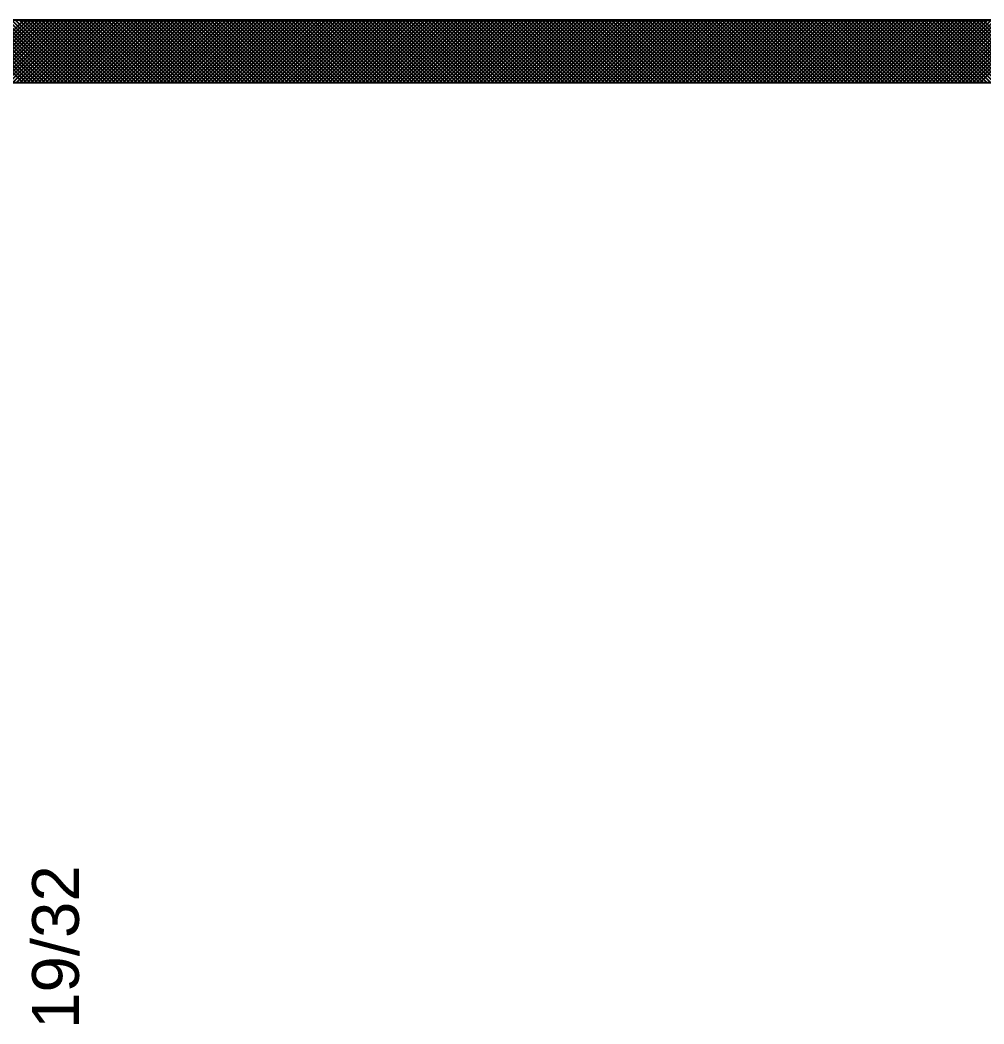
# Model space of a CAD drawing. Extents: x 0 to 119, y 0 to 84.
# Drawn here: x 41.487 to 45.193, y 65.856 to 69.715 of the extents above; entities that cross this region are included whole.
import ezdxf

# ---------------------------------------------------------------- set-up
doc = ezdxf.new("R2010")
doc.units = 0
doc.header["$MEASUREMENT"] = 0
doc.linetypes.add('ESTILO_TQS_0002', pattern=[0.4, 0.1, -0.3])
for name, color, linetype in [('29', 9, 'CONTINUOUS'), ('3', 7, 'CONTINUOUS'), ('37', 7, 'CONTINUOUS'), ('6', 178, 'CONTINUOUS')]:
    doc.layers.add(name, color=color, linetype=linetype)
doc.styles.add('TQS_ARIAL', font='arial.ttf')

msp = doc.modelspace()

# ---------------------------------------------------------------- linework, layer by layer
at = {"layer": '29', "color": 9, "linetype": 'Continuous'}
for p, q in [((40.66559, 68.879151), (41.501405, 69.714966)), ((41.258372, 69.714966), (41.498372, 69.474966)), ((41.272514, 69.714966), (41.512514, 69.474966)), ((41.275547, 69.474966), (41.515547, 69.714966)), ((41.286657, 69.714966), (41.526657, 69.474966)), ((41.28969, 69.474966), (41.52969, 69.714966)), ((41.300799, 69.714966), (41.540799, 69.474966)), ((41.303832, 69.474966), (41.543832, 69.714966)), ((41.314941, 69.714966), (41.554941, 69.474966)), ((41.317974, 69.474966), (41.557974, 69.714966)), ((41.329083, 69.714966), (41.569083, 69.474966)), ((41.332116, 69.474966), (41.572116, 69.714966)), ((41.343225, 69.714966), (41.583225, 69.474966)), ((41.346258, 69.474966), (41.586258, 69.714966)), ((41.357367, 69.714966), (41.597367, 69.474966)), ((41.3604, 69.474966), (41.6004, 69.714966)), ((41.371509, 69.714966), (41.611509, 69.474966)), ((41.374542, 69.474966), (41.614542, 69.714966)), ((41.385652, 69.714966), (41.625652, 69.474966)), ((41.388685, 69.474966), (41.628685, 69.714966)), ((41.399794, 69.714966), (41.639794, 69.474966)), ((41.402827, 69.474966), (41.642827, 69.714966)), ((41.413936, 69.714966), (41.653936, 69.474966)), ((41.416969, 69.474966), (41.656969, 69.714966)), ((41.428078, 69.714966), (41.668078, 69.474966)), ((41.431111, 69.474966), (41.671111, 69.714966)), ((41.44222, 69.714966), (41.68222, 69.474966)), ((41.445253, 69.474966), (41.685253, 69.714966)), ((41.456362, 69.714966), (41.696362, 69.474966)), ((41.459395, 69.474966), (41.699395, 69.714966)), ((41.470504, 69.714966), (41.710504, 69.474966)), ((41.473537, 69.474966), (41.713537, 69.714966)), ((41.484646, 69.714966), (41.724646, 69.474966)), ((41.48768, 69.474966), (41.72768, 69.714966)), ((41.498789, 69.714966), (41.738789, 69.474966)), ((41.501822, 69.474966), (41.741822, 69.714966)), ((41.512931, 69.714966), (41.752931, 69.474966)), ((41.515964, 69.474966), (41.755964, 69.714966)), ((41.527073, 69.714966), (41.767073, 69.474966)), ((41.530106, 69.474966), (41.770106, 69.714966)), ((41.541215, 69.714966), (41.781215, 69.474966)), ((41.544248, 69.474966), (41.784248, 69.714966)), ((41.555357, 69.714966), (41.795357, 69.474966)), ((41.55839, 69.474966), (41.79839, 69.714966)), ((41.569499, 69.714966), (41.809499, 69.474966)), ((41.572532, 69.474966), (41.812532, 69.714966)), ((41.583641, 69.714966), (41.823641, 69.474966)), ((41.586674, 69.474966), (41.826674, 69.714966)), ((41.597784, 69.714966), (41.837784, 69.474966)), ((41.600817, 69.474966), (41.840817, 69.714966)), ((41.611926, 69.714966), (41.851926, 69.474966)), ((41.614959, 69.474966), (41.854959, 69.714966)), ((41.626068, 69.714966), (41.866068, 69.474966)), ((41.629101, 69.474966), (41.869101, 69.714966)), ((41.64021, 69.714966), (41.88021, 69.474966)), ((41.643243, 69.474966), (41.883243, 69.714966)), ((41.654352, 69.714966), (41.894352, 69.474966)), ((41.657385, 69.474966), (41.897385, 69.714966)), ((41.668494, 69.714966), (41.908494, 69.474966)), ((41.671527, 69.474966), (41.911527, 69.714966)), ((41.682636, 69.714966), (41.922636, 69.474966)), ((41.685669, 69.474966), (41.925669, 69.714966)), ((41.696779, 69.714966), (41.936779, 69.474966)), ((41.699812, 69.474966), (41.939812, 69.714966)), ((41.710921, 69.714966), (41.950921, 69.474966)), ((41.713954, 69.474966), (41.953954, 69.714966)), ((41.725063, 69.714966), (41.965063, 69.474966)), ((41.728096, 69.474966), (41.968096, 69.714966)), ((41.739205, 69.714966), (41.979205, 69.474966)), ((41.742238, 69.474966), (41.982238, 69.714966)), ((41.753347, 69.714966), (41.993347, 69.474966)), ((41.75638, 69.474966), (41.99638, 69.714966)), ((41.767489, 69.714966), (42.007489, 69.474966)), ((41.770522, 69.474966), (42.010522, 69.714966)), ((41.781631, 69.714966), (42.021631, 69.474966)), ((41.784664, 69.474966), (42.024664, 69.714966)), ((41.795773, 69.714966), (42.035773, 69.474966)), ((41.798806, 69.474966), (42.038806, 69.714966)), ((41.809916, 69.714966), (42.049916, 69.474966)), ((41.812949, 69.474966), (42.052949, 69.714966)), ((41.824058, 69.714966), (42.064058, 69.474966)), ((41.827091, 69.474966), (42.067091, 69.714966)), ((41.8382, 69.714966), (42.0782, 69.474966)), ((41.841233, 69.474966), (42.081233, 69.714966)), ((41.852342, 69.714966), (42.092342, 69.474966)), ((41.855375, 69.474966), (42.095375, 69.714966)), ((41.866484, 69.714966), (42.106484, 69.474966)), ((41.869517, 69.474966), (42.109517, 69.714966)), ((41.880626, 69.714966), (42.120626, 69.474966)), ((41.883659, 69.474966), (42.123659, 69.714966)), ((41.894768, 69.714966), (42.134768, 69.474966)), ((41.897801, 69.474966), (42.137801, 69.714966)), ((41.908911, 69.714966), (42.148911, 69.474966)), ((41.911944, 69.474966), (42.151944, 69.714966)), ((41.923053, 69.714966), (42.163053, 69.474966)), ((41.926086, 69.474966), (42.166086, 69.714966)), ((41.937195, 69.714966), (42.177195, 69.474966)), ((41.940228, 69.474966), (42.180228, 69.714966)), ((41.951337, 69.714966), (42.191337, 69.474966)), ((41.95437, 69.474966), (42.19437, 69.714966)), ((41.965479, 69.714966), (42.205479, 69.474966)), ((41.968512, 69.474966), (42.208512, 69.714966)), ((41.979621, 69.714966), (42.219621, 69.474966)), ((41.982654, 69.474966), (42.222654, 69.714966)), ((41.993763, 69.714966), (42.233763, 69.474966)), ((41.996796, 69.474966), (42.236796, 69.714966)), ((42.007906, 69.714966), (42.247906, 69.474966)), ((42.010939, 69.474966), (42.250939, 69.714966)), ((42.022048, 69.714966), (42.262048, 69.474966)), ((42.025081, 69.474966), (42.265081, 69.714966)), ((42.03619, 69.714966), (42.27619, 69.474966)), ((42.039223, 69.474966), (42.279223, 69.714966)), ((42.050332, 69.714966), (42.290332, 69.474966)), ((42.053365, 69.474966), (42.293365, 69.714966)), ((42.064474, 69.714966), (42.304474, 69.474966)), ((42.067507, 69.474966), (42.307507, 69.714966)), ((42.078616, 69.714966), (42.318616, 69.474966)), ((42.081649, 69.474966), (42.321649, 69.714966)), ((42.092758, 69.714966), (42.332758, 69.474966)), ((42.095791, 69.474966), (42.335791, 69.714966)), ((42.1069, 69.714966), (42.3469, 69.474966)), ((42.109933, 69.474966), (42.349933, 69.714966)), ((42.121043, 69.714966), (42.361043, 69.474966)), ((42.124076, 69.474966), (42.364076, 69.714966)), ((42.135185, 69.714966), (42.375185, 69.474966)), ((42.138218, 69.474966), (42.378218, 69.714966)), ((42.149327, 69.714966), (42.389327, 69.474966)), ((42.15236, 69.474966), (42.39236, 69.714966)), ((42.163469, 69.714966), (42.403469, 69.474966)), ((42.166502, 69.474966), (42.406502, 69.714966)), ((42.177611, 69.714966), (42.417611, 69.474966)), ((42.180644, 69.474966), (42.420644, 69.714966)), ((42.191753, 69.714966), (42.431753, 69.474966)), ((42.194786, 69.474966), (42.434786, 69.714966)), ((42.205895, 69.714966), (42.445895, 69.474966)), ((42.208928, 69.474966), (42.448928, 69.714966)), ((42.220038, 69.714966), (42.460038, 69.474966)), ((42.223071, 69.474966), (42.463071, 69.714966)), ((42.23418, 69.714966), (42.47418, 69.474966)), ((42.237213, 69.474966), (42.477213, 69.714966)), ((42.248322, 69.714966), (42.488322, 69.474966)), ((42.251355, 69.474966), (42.491355, 69.714966)), ((42.262464, 69.714966), (42.502464, 69.474966)), ((42.265497, 69.474966), (42.505497, 69.714966)), ((42.276606, 69.714966), (42.516606, 69.474966)), ((42.279639, 69.474966), (42.519639, 69.714966)), ((42.290748, 69.714966), (42.530748, 69.474966)), ((42.293781, 69.474966), (42.533781, 69.714966)), ((42.30489, 69.714966), (42.54489, 69.474966)), ((42.307923, 69.474966), (42.547923, 69.714966)), ((42.319032, 69.714966), (42.559032, 69.474966)), ((42.322066, 69.474966), (42.562066, 69.714966)), ((42.333175, 69.714966), (42.573175, 69.474966)), ((42.336208, 69.474966), (42.576208, 69.714966)), ((42.347317, 69.714966), (42.587317, 69.474966)), ((42.35035, 69.474966), (42.59035, 69.714966)), ((42.361459, 69.714966), (42.601459, 69.474966)), ((42.364492, 69.474966), (42.604492, 69.714966)), ((42.375601, 69.714966), (42.615601, 69.474966)), ((42.378634, 69.474966), (42.618634, 69.714966)), ((42.389743, 69.714966), (42.629743, 69.474966)), ((42.392776, 69.474966), (42.632776, 69.714966)), ((42.403885, 69.714966), (42.643885, 69.474966)), ((42.406918, 69.474966), (42.646918, 69.714966)), ((42.418027, 69.714966), (42.658027, 69.474966)), ((42.42106, 69.474966), (42.66106, 69.714966)), ((42.43217, 69.714966), (42.67217, 69.474966)), ((42.435203, 69.474966), (42.675203, 69.714966)), ((42.446312, 69.714966), (42.686312, 69.474966)), ((42.449345, 69.474966), (42.689345, 69.714966)), ((42.460454, 69.714966), (42.700454, 69.474966)), ((42.463487, 69.474966), (42.703487, 69.714966)), ((42.474596, 69.714966), (42.714596, 69.474966)), ((42.477629, 69.474966), (42.717629, 69.714966)), ((42.488738, 69.714966), (42.728738, 69.474966)), ((42.491771, 69.474966), (42.731771, 69.714966)), ((42.50288, 69.714966), (42.74288, 69.474966)), ((42.505913, 69.474966), (42.745913, 69.714966)), ((42.517022, 69.714966), (42.757022, 69.474966)), ((42.520055, 69.474966), (42.760055, 69.714966)), ((42.531165, 69.714966), (42.771165, 69.474966)), ((42.534198, 69.474966), (42.774198, 69.714966)), ((42.545307, 69.714966), (42.785307, 69.474966)), ((42.54834, 69.474966), (42.78834, 69.714966)), ((42.559449, 69.714966), (42.799449, 69.474966)), ((42.562482, 69.474966), (42.802482, 69.714966)), ((42.573591, 69.714966), (42.813591, 69.474966)), ((42.576624, 69.474966), (42.816624, 69.714966)), ((42.587733, 69.714966), (42.827733, 69.474966)), ((42.590766, 69.474966), (42.830766, 69.714966)), ((42.601875, 69.714966), (42.841875, 69.474966)), ((42.604908, 69.474966), (42.844908, 69.714966)), ((42.616017, 69.714966), (42.856017, 69.474966)), ((42.61905, 69.474966), (42.85905, 69.714966)), ((42.630159, 69.714966), (42.870159, 69.474966)), ((42.633192, 69.474966), (42.873192, 69.714966)), ((42.644302, 69.714966), (42.884302, 69.474966)), ((42.647335, 69.474966), (42.887335, 69.714966)), ((42.658444, 69.714966), (42.898444, 69.474966)), ((42.661477, 69.474966), (42.901477, 69.714966)), ((42.672586, 69.714966), (42.912586, 69.474966)), ((42.675619, 69.474966), (42.915619, 69.714966)), ((42.686728, 69.714966), (42.926728, 69.474966)), ((42.689761, 69.474966), (42.929761, 69.714966)), ((42.70087, 69.714966), (42.94087, 69.474966)), ((42.703903, 69.474966), (42.943903, 69.714966)), ((42.715012, 69.714966), (42.955012, 69.474966)), ((42.718045, 69.474966), (42.958045, 69.714966)), ((42.729154, 69.714966), (42.969154, 69.474966)), ((42.732187, 69.474966), (42.972187, 69.714966)), ((42.743297, 69.714966), (42.983297, 69.474966)), ((42.74633, 69.474966), (42.98633, 69.714966)), ((42.757439, 69.714966), (42.997439, 69.474966)), ((42.760472, 69.474966), (43.000472, 69.714966)), ((42.771581, 69.714966), (43.011581, 69.474966)), ((42.774614, 69.474966), (43.014614, 69.714966)), ((42.785723, 69.714966), (43.025723, 69.474966)), ((42.788756, 69.474966), (43.028756, 69.714966)), ((42.799865, 69.714966), (43.039865, 69.474966)), ((42.802898, 69.474966), (43.042898, 69.714966)), ((42.814007, 69.714966), (43.054007, 69.474966)), ((42.81704, 69.474966), (43.05704, 69.714966)), ((42.828149, 69.714966), (43.068149, 69.474966)), ((42.831182, 69.474966), (43.071182, 69.714966)), ((42.842292, 69.714966), (43.082292, 69.474966)), ((42.845325, 69.474966), (43.085325, 69.714966)), ((42.856434, 69.714966), (43.096434, 69.474966)), ((42.859467, 69.474966), (43.099467, 69.714966)), ((42.870576, 69.714966), (43.110576, 69.474966)), ((42.873609, 69.474966), (43.113609, 69.714966)), ((42.884718, 69.714966), (43.124718, 69.474966)), ((42.887751, 69.474966), (43.127751, 69.714966)), ((42.89886, 69.714966), (43.13886, 69.474966)), ((42.901893, 69.474966), (43.141893, 69.714966)), ((42.913002, 69.714966), (43.153002, 69.474966)), ((42.916035, 69.474966), (43.156035, 69.714966)), ((42.927144, 69.714966), (43.167144, 69.474966)), ((42.930177, 69.474966), (43.170177, 69.714966)), ((42.941286, 69.714966), (43.181286, 69.474966)), ((42.944319, 69.474966), (43.184319, 69.714966)), ((42.955429, 69.714966), (43.195429, 69.474966)), ((42.958462, 69.474966), (43.198462, 69.714966)), ((42.969571, 69.714966), (43.209571, 69.474966)), ((42.972604, 69.474966), (43.212604, 69.714966)), ((42.983713, 69.714966), (43.223713, 69.474966)), ((42.986746, 69.474966), (43.226746, 69.714966)), ((42.997855, 69.714966), (43.237855, 69.474966)), ((43.000888, 69.474966), (43.240888, 69.714966)), ((43.011997, 69.714966), (43.251997, 69.474966)), ((43.01503, 69.474966), (43.25503, 69.714966)), ((43.026139, 69.714966), (43.266139, 69.474966)), ((43.029172, 69.474966), (43.269172, 69.714966)), ((43.040281, 69.714966), (43.280281, 69.474966)), ((43.043314, 69.474966), (43.283314, 69.714966)), ((43.054424, 69.714966), (43.294424, 69.474966)), ((43.057457, 69.474966), (43.297457, 69.714966)), ((43.068566, 69.714966), (43.308566, 69.474966)), ((43.071599, 69.474966), (43.311599, 69.714966)), ((43.082708, 69.714966), (43.322708, 69.474966)), ((43.085741, 69.474966), (43.325741, 69.714966)), ((43.09685, 69.714966), (43.33685, 69.474966)), ((43.099883, 69.474966), (43.339883, 69.714966)), ((43.110992, 69.714966), (43.350992, 69.474966)), ((43.114025, 69.474966), (43.354025, 69.714966)), ((43.125134, 69.714966), (43.365134, 69.474966)), ((43.128167, 69.474966), (43.368167, 69.714966)), ((43.139276, 69.714966), (43.379276, 69.474966)), ((43.142309, 69.474966), (43.382309, 69.714966)), ((43.153419, 69.714966), (43.393419, 69.474966)), ((43.156452, 69.474966), (43.396452, 69.714966)), ((43.167561, 69.714966), (43.407561, 69.474966)), ((43.170594, 69.474966), (43.410594, 69.714966)), ((43.181703, 69.714966), (43.421703, 69.474966)), ((43.184736, 69.474966), (43.424736, 69.714966)), ((43.195845, 69.714966), (43.435845, 69.474966)), ((43.198878, 69.474966), (43.438878, 69.714966)), ((43.209987, 69.714966), (43.449987, 69.474966)), ((43.21302, 69.474966), (43.45302, 69.714966)), ((43.224129, 69.714966), (43.464129, 69.474966)), ((43.227162, 69.474966), (43.467162, 69.714966)), ((43.238271, 69.714966), (43.478271, 69.474966)), ((43.241304, 69.474966), (43.481304, 69.714966)), ((43.252413, 69.714966), (43.492413, 69.474966)), ((43.255446, 69.474966), (43.495446, 69.714966)), ((43.266556, 69.714966), (43.506556, 69.474966)), ((43.269589, 69.474966), (43.509589, 69.714966)), ((43.280698, 69.714966), (43.520698, 69.474966)), ((43.283731, 69.474966), (43.523731, 69.714966)), ((43.29484, 69.714966), (43.53484, 69.474966)), ((43.297873, 69.474966), (43.537873, 69.714966)), ((43.308982, 69.714966), (43.548982, 69.474966)), ((43.312015, 69.474966), (43.552015, 69.714966)), ((43.323124, 69.714966), (43.563124, 69.474966)), ((43.326157, 69.474966), (43.566157, 69.714966)), ((43.337266, 69.714966), (43.577266, 69.474966)), ((43.340299, 69.474966), (43.580299, 69.714966)), ((43.351408, 69.714966), (43.591408, 69.474966)), ((43.354441, 69.474966), (43.594441, 69.714966)), ((43.365551, 69.714966), (43.605551, 69.474966)), ((43.368584, 69.474966), (43.608584, 69.714966)), ((43.379693, 69.714966), (43.619693, 69.474966)), ((43.382726, 69.474966), (43.622726, 69.714966)), ((43.393835, 69.714966), (43.633835, 69.474966)), ((43.396868, 69.474966), (43.636868, 69.714966)), ((43.407977, 69.714966), (43.647977, 69.474966)), ((43.41101, 69.474966), (43.65101, 69.714966)), ((43.422119, 69.714966), (43.662119, 69.474966)), ((43.425152, 69.474966), (43.665152, 69.714966)), ((43.436261, 69.714966), (43.676261, 69.474966)), ((43.439294, 69.474966), (43.679294, 69.714966)), ((43.450403, 69.714966), (43.690403, 69.474966)), ((43.453436, 69.474966), (43.693436, 69.714966)), ((43.464545, 69.714966), (43.704545, 69.474966)), ((43.467579, 69.474966), (43.707579, 69.714966)), ((43.478688, 69.714966), (43.718688, 69.474966)), ((43.481721, 69.474966), (43.721721, 69.714966)), ((43.49283, 69.714966), (43.73283, 69.474966)), ((43.495863, 69.474966), (43.735863, 69.714966)), ((43.506972, 69.714966), (43.746972, 69.474966)), ((43.510005, 69.474966), (43.750005, 69.714966)), ((43.521114, 69.714966), (43.761114, 69.474966)), ((43.524147, 69.474966), (43.764147, 69.714966)), ((43.535256, 69.714966), (43.775256, 69.474966)), ((43.538289, 69.474966), (43.778289, 69.714966)), ((43.549398, 69.714966), (43.789398, 69.474966)), ((43.552431, 69.474966), (43.792431, 69.714966)), ((43.56354, 69.714966), (43.80354, 69.474966)), ((43.566573, 69.474966), (43.806573, 69.714966)), ((43.577683, 69.714966), (43.817683, 69.474966)), ((43.580716, 69.474966), (43.820716, 69.714966)), ((43.591825, 69.714966), (43.831825, 69.474966)), ((43.594858, 69.474966), (43.834858, 69.714966)), ((43.605967, 69.714966), (43.845967, 69.474966)), ((43.609, 69.474966), (43.849, 69.714966)), ((43.620109, 69.714966), (43.860109, 69.474966)), ((43.623142, 69.474966), (43.863142, 69.714966)), ((43.634251, 69.714966), (43.874251, 69.474966)), ((43.637284, 69.474966), (43.877284, 69.714966)), ((43.648393, 69.714966), (43.888393, 69.474966)), ((43.651426, 69.474966), (43.891426, 69.714966)), ((43.662535, 69.714966), (43.902535, 69.474966)), ((43.665568, 69.474966), (43.905568, 69.714966)), ((43.676678, 69.714966), (43.916678, 69.474966)), ((43.679711, 69.474966), (43.919711, 69.714966)), ((43.69082, 69.714966), (43.93082, 69.474966)), ((43.693853, 69.474966), (43.933853, 69.714966)), ((43.704962, 69.714966), (43.944962, 69.474966)), ((43.707995, 69.474966), (43.947995, 69.714966)), ((43.719104, 69.714966), (43.959104, 69.474966)), ((43.722137, 69.474966), (43.962137, 69.714966)), ((43.733246, 69.714966), (43.973246, 69.474966)), ((43.736279, 69.474966), (43.976279, 69.714966)), ((43.747388, 69.714966), (43.987388, 69.474966)), ((43.750421, 69.474966), (43.990421, 69.714966)), ((43.76153, 69.714966), (44.00153, 69.474966)), ((43.764563, 69.474966), (44.004563, 69.714966)), ((43.775672, 69.714966), (44.015672, 69.474966)), ((43.778705, 69.474966), (44.018705, 69.714966)), ((43.789815, 69.714966), (44.029815, 69.474966)), ((43.792848, 69.474966), (44.032848, 69.714966)), ((43.803957, 69.714966), (44.043957, 69.474966)), ((43.80699, 69.474966), (44.04699, 69.714966)), ((43.818099, 69.714966), (44.058099, 69.474966)), ((43.821132, 69.474966), (44.061132, 69.714966)), ((43.832241, 69.714966), (44.072241, 69.474966)), ((43.835274, 69.474966), (44.075274, 69.714966)), ((43.846383, 69.714966), (44.086383, 69.474966)), ((43.849416, 69.474966), (44.089416, 69.714966)), ((43.860525, 69.714966), (44.100525, 69.474966)), ((43.863558, 69.474966), (44.103558, 69.714966)), ((43.874667, 69.714966), (44.114667, 69.474966)), ((43.8777, 69.474966), (44.1177, 69.714966)), ((43.88881, 69.714966), (44.12881, 69.474966)), ((43.891843, 69.474966), (44.131843, 69.714966)), ((43.902952, 69.714966), (44.142952, 69.474966)), ((43.905985, 69.474966), (44.145985, 69.714966)), ((43.917094, 69.714966), (44.157094, 69.474966)), ((43.920127, 69.474966), (44.160127, 69.714966)), ((43.931236, 69.714966), (44.171236, 69.474966)), ((43.934269, 69.474966), (44.174269, 69.714966)), ((43.945378, 69.714966), (44.185378, 69.474966)), ((43.948411, 69.474966), (44.188411, 69.714966)), ((43.95952, 69.714966), (44.19952, 69.474966)), ((43.962553, 69.474966), (44.202553, 69.714966)), ((43.973662, 69.714966), (44.213662, 69.474966)), ((43.976695, 69.474966), (44.216695, 69.714966)), ((43.987805, 69.714966), (44.227805, 69.474966)), ((43.990838, 69.474966), (44.230838, 69.714966)), ((44.001947, 69.714966), (44.241947, 69.474966)), ((44.00498, 69.474966), (44.24498, 69.714966)), ((44.016089, 69.714966), (44.256089, 69.474966)), ((44.019122, 69.474966), (44.259122, 69.714966)), ((44.030231, 69.714966), (44.270231, 69.474966)), ((44.033264, 69.474966), (44.273264, 69.714966)), ((44.044373, 69.714966), (44.284373, 69.474966)), ((44.047406, 69.474966), (44.287406, 69.714966)), ((44.058515, 69.714966), (44.298515, 69.474966)), ((44.061548, 69.474966), (44.301548, 69.714966)), ((44.072657, 69.714966), (44.312657, 69.474966)), ((44.07569, 69.474966), (44.31569, 69.714966)), ((44.086799, 69.714966), (44.326799, 69.474966)), ((44.089832, 69.474966), (44.329832, 69.714966)), ((44.100942, 69.714966), (44.340942, 69.474966)), ((44.103975, 69.474966), (44.343975, 69.714966)), ((44.115084, 69.714966), (44.355084, 69.474966)), ((44.118117, 69.474966), (44.358117, 69.714966)), ((44.129226, 69.714966), (44.369226, 69.474966)), ((44.132259, 69.474966), (44.372259, 69.714966)), ((44.143368, 69.714966), (44.383368, 69.474966)), ((44.146401, 69.474966), (44.386401, 69.714966)), ((44.15751, 69.714966), (44.39751, 69.474966)), ((44.160543, 69.474966), (44.400543, 69.714966)), ((44.171652, 69.714966), (44.411652, 69.474966)), ((44.174685, 69.474966), (44.414685, 69.714966)), ((44.185794, 69.714966), (44.425794, 69.474966)), ((44.188827, 69.474966), (44.428827, 69.714966)), ((44.199937, 69.714966), (44.439937, 69.474966)), ((44.20297, 69.474966), (44.44297, 69.714966)), ((44.214079, 69.714966), (44.454079, 69.474966)), ((44.217112, 69.474966), (44.457112, 69.714966)), ((44.228221, 69.714966), (44.468221, 69.474966)), ((44.231254, 69.474966), (44.471254, 69.714966)), ((44.242363, 69.714966), (44.482363, 69.474966)), ((44.245396, 69.474966), (44.485396, 69.714966)), ((44.256505, 69.714966), (44.496505, 69.474966)), ((44.259538, 69.474966), (44.499538, 69.714966)), ((44.270647, 69.714966), (44.510647, 69.474966)), ((44.27368, 69.474966), (44.51368, 69.714966)), ((44.284789, 69.714966), (44.524789, 69.474966)), ((44.287822, 69.474966), (44.527822, 69.714966)), ((44.298931, 69.714966), (44.538931, 69.474966)), ((44.301965, 69.474966), (44.541965, 69.714966)), ((44.313074, 69.714966), (44.553074, 69.474966)), ((44.316107, 69.474966), (44.556107, 69.714966)), ((44.327216, 69.714966), (44.567216, 69.474966)), ((44.330249, 69.474966), (44.570249, 69.714966)), ((44.341358, 69.714966), (44.581358, 69.474966)), ((44.344391, 69.474966), (44.584391, 69.714966)), ((44.3555, 69.714966), (44.5955, 69.474966)), ((44.358533, 69.474966), (44.598533, 69.714966)), ((44.369642, 69.714966), (44.609642, 69.474966)), ((44.372675, 69.474966), (44.612675, 69.714966)), ((44.383784, 69.714966), (44.623784, 69.474966)), ((44.386817, 69.474966), (44.626817, 69.714966)), ((44.397926, 69.714966), (44.637926, 69.474966)), ((44.400959, 69.474966), (44.640959, 69.714966)), ((44.412069, 69.714966), (44.652069, 69.474966)), ((44.415102, 69.474966), (44.655102, 69.714966)), ((44.426211, 69.714966), (44.666211, 69.474966)), ((44.429244, 69.474966), (44.669244, 69.714966)), ((44.440353, 69.714966), (44.680353, 69.474966)), ((44.443386, 69.474966), (44.683386, 69.714966)), ((44.454495, 69.714966), (44.694495, 69.474966)), ((44.457528, 69.474966), (44.697528, 69.714966)), ((44.468637, 69.714966), (44.708637, 69.474966)), ((44.47167, 69.474966), (44.71167, 69.714966)), ((44.482779, 69.714966), (44.722779, 69.474966)), ((44.485812, 69.474966), (44.725812, 69.714966)), ((44.496921, 69.714966), (44.736921, 69.474966)), ((44.499954, 69.474966), (44.739954, 69.714966)), ((44.511064, 69.714966), (44.751064, 69.474966)), ((44.514097, 69.474966), (44.754097, 69.714966)), ((44.525206, 69.714966), (44.765206, 69.474966)), ((44.528239, 69.474966), (44.768239, 69.714966)), ((44.539348, 69.714966), (44.779348, 69.474966)), ((44.542381, 69.474966), (44.782381, 69.714966)), ((44.55349, 69.714966), (44.79349, 69.474966)), ((44.556523, 69.474966), (44.796523, 69.714966)), ((44.567632, 69.714966), (44.807632, 69.474966)), ((44.570665, 69.474966), (44.810665, 69.714966)), ((44.581774, 69.714966), (44.821774, 69.474966)), ((44.584807, 69.474966), (44.824807, 69.714966)), ((44.595916, 69.714966), (44.835916, 69.474966)), ((44.598949, 69.474966), (44.838949, 69.714966)), ((44.610058, 69.714966), (44.850058, 69.474966)), ((44.613091, 69.474966), (44.853091, 69.714966)), ((44.624201, 69.714966), (44.864201, 69.474966)), ((44.627234, 69.474966), (44.867234, 69.714966)), ((44.638343, 69.714966), (44.878343, 69.474966)), ((44.641376, 69.474966), (44.881376, 69.714966)), ((44.652485, 69.714966), (44.892485, 69.474966)), ((44.655518, 69.474966), (44.895518, 69.714966)), ((44.666627, 69.714966), (44.906627, 69.474966)), ((44.66966, 69.474966), (44.90966, 69.714966)), ((44.680769, 69.714966), (44.920769, 69.474966)), ((44.683802, 69.474966), (44.923802, 69.714966)), ((44.694911, 69.714966), (44.934911, 69.474966)), ((44.697944, 69.474966), (44.937944, 69.714966)), ((44.709053, 69.714966), (44.949053, 69.474966)), ((44.712086, 69.474966), (44.952086, 69.714966)), ((44.723196, 69.714966), (44.963196, 69.474966)), ((44.726229, 69.474966), (44.966229, 69.714966)), ((44.737338, 69.714966), (44.977338, 69.474966)), ((44.740371, 69.474966), (44.980371, 69.714966)), ((44.75148, 69.714966), (44.99148, 69.474966)), ((44.754513, 69.474966), (44.994513, 69.714966)), ((44.765622, 69.714966), (45.005622, 69.474966)), ((44.768655, 69.474966), (45.008655, 69.714966)), ((44.779764, 69.714966), (45.019764, 69.474966)), ((44.782797, 69.474966), (45.022797, 69.714966)), ((44.793906, 69.714966), (45.033906, 69.474966)), ((44.796939, 69.474966), (45.036939, 69.714966)), ((44.808048, 69.714966), (45.048048, 69.474966)), ((44.811081, 69.474966), (45.051081, 69.714966)), ((44.822191, 69.714966), (45.062191, 69.474966)), ((44.825224, 69.474966), (45.065224, 69.714966)), ((44.836333, 69.714966), (45.076333, 69.474966)), ((44.839366, 69.474966), (45.079366, 69.714966)), ((44.850475, 69.714966), (45.090475, 69.474966)), ((44.853508, 69.474966), (45.093508, 69.714966)), ((44.864617, 69.714966), (45.104617, 69.474966)), ((44.86765, 69.474966), (45.10765, 69.714966)), ((44.878759, 69.714966), (45.118759, 69.474966)), ((44.881792, 69.474966), (45.121792, 69.714966)), ((44.892901, 69.714966), (45.132901, 69.474966)), ((44.895934, 69.474966), (45.135934, 69.714966)), ((44.907043, 69.714966), (45.147043, 69.474966)), ((44.910076, 69.474966), (45.150076, 69.714966)), ((44.921185, 69.714966), (45.161185, 69.474966)), ((44.924218, 69.474966), (45.164218, 69.714966)), ((44.935328, 69.714966), (45.175328, 69.474966)), ((44.938361, 69.474966), (45.178361, 69.714966)), ((44.94947, 69.714966), (45.18947, 69.474966)), ((44.952503, 69.474966), (45.192503, 69.714966)), ((44.963612, 69.714966), (45.203612, 69.474966)), ((44.966645, 69.474966), (45.206645, 69.714966)), ((44.977754, 69.714966), (45.217754, 69.474966)), ((44.980787, 69.474966), (45.220787, 69.714966)), ((44.991896, 69.714966), (45.231896, 69.474966)), ((44.994929, 69.474966), (45.234929, 69.714966)), ((45.006038, 69.714966), (45.246038, 69.474966)), ((45.009071, 69.474966), (45.249071, 69.714966)), ((45.02018, 69.714966), (45.26018, 69.474966)), ((45.023213, 69.474966), (45.263213, 69.714966)), ((45.034323, 69.714966), (45.274323, 69.474966)), ((45.037356, 69.474966), (45.277356, 69.714966)), ((45.048465, 69.714966), (45.288465, 69.474966)), ((45.051498, 69.474966), (45.291498, 69.714966)), ((45.062607, 69.714966), (45.302607, 69.474966)), ((45.06564, 69.474966), (45.30564, 69.714966)), ((45.076749, 69.714966), (45.316749, 69.474966)), ((45.079782, 69.474966), (45.319782, 69.714966)), ((45.090891, 69.714966), (45.330891, 69.474966)), ((45.093924, 69.474966), (45.333924, 69.714966)), ((45.105033, 69.714966), (45.345033, 69.474966)), ((45.108066, 69.474966), (45.348066, 69.714966)), ((45.119175, 69.714966), (45.359175, 69.474966)), ((45.122208, 69.474966), (45.362208, 69.714966)), ((45.133317, 69.714966), (45.373317, 69.474966)), ((45.136351, 69.474966), (45.376351, 69.714966)), ((45.14746, 69.714966), (45.38746, 69.474966)), ((45.150493, 69.474966), (45.390493, 69.714966)), ((45.161602, 69.714966), (45.401602, 69.474966)), ((45.164635, 69.474966), (45.404635, 69.714966)), ((45.175744, 69.714966), (45.415744, 69.474966)), ((45.178777, 69.474966), (45.418777, 69.714966)), ((45.189886, 69.714966), (45.429886, 69.474966))]:
    msp.add_line(p, q, dxfattribs=at)
msp.add_lwpolyline([(41.26559, 69.474966), (48.515634, 69.474966), (48.515634, 68.114966), (48.895634, 68.114966), (48.895634, 69.474966), (50.31559, 69.474966), (50.31559, 68.114966), (50.69559, 68.114966), (50.69559, 69.474966), (51.715634, 69.474966), (51.715634, 69.074966), (51.995634, 69.074966), (51.995634, 69.714966), (51.715634, 69.714966), (51.715634, 69.674966), (50.31559, 69.674966), (48.895634, 69.674966), (48.895634, 69.714966), (41.26559, 69.714966)], dxfattribs=at)
at = {"layer": '3', "color": 7, "linetype": 'ESTILO_TQS_0002'}
msp.add_line((18.393794, 69.714966), (54.105818, 69.714966), dxfattribs=at)
at = {"layer": '6', "color": 178, "linetype": 'Continuous'}
for p, q in [((48.895634, 69.714966), (41.26559, 69.714966)), ((41.26559, 69.474966), (48.515634, 69.474966))]:
    msp.add_line(p, q, dxfattribs=at)

# ---------------------------------------------------------------- texts
at = {"layer": '37', "color": 7, "linetype": 'Continuous', "style": 'TQS_ARIAL'}
msp.add_text('19/32', height=0.18, rotation=90, dxfattribs=at).set_placement((41.713624, 65.836641))

doc.saveas('drawing.dxf')
